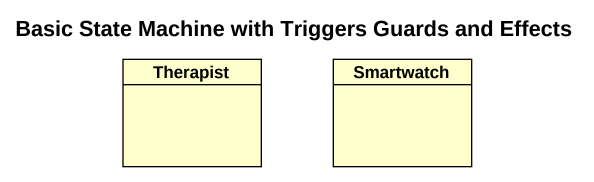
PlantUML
@startuml
title Basic State Machine with Triggers Guards and Effects
hide circle
hide empty members
class Therapist
class Smartwatch
@enduml
